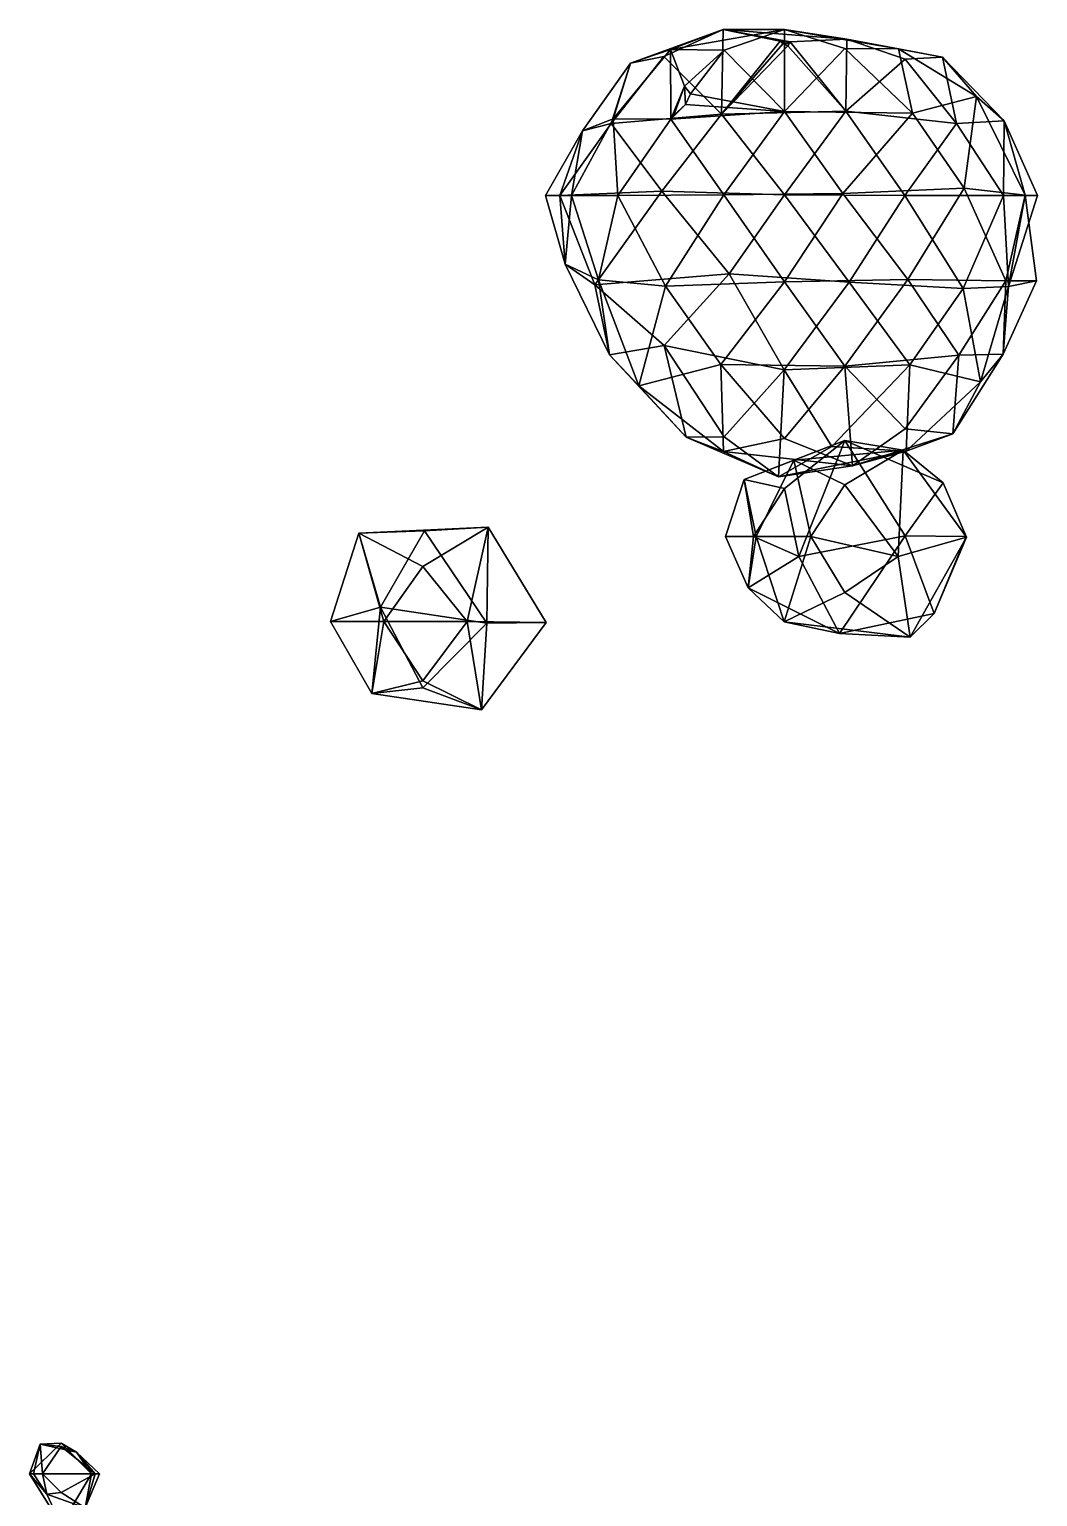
# Model space of a CAD drawing. Extents: x 290095 to 295679, y 4553756 to 4561441.
# Drawn here: x 291866.7 to 292077.4, y 4554269.5 to 4554576.3 of the extents above; entities that cross this region are included whole.
import ezdxf

# ---------------------------------------------------------------- set-up
doc = ezdxf.new("R2010")
doc.units = 0
doc.layers.add('Au_ppm_Pref_-_0_5', color=7, linetype='CONTINUOUS')

msp = doc.modelspace()

# ---------------------------------------------------------------- linework, layer by layer
at = {"layer": 'Au_ppm_Pref_-_0_5'}
for points in [[(291992.31, 4554569.23, 1876.83), (292011.72, 4554576.24, 1876.74), (291999.3, 4554570.62, 1880.59)], [(292011.72, 4554576.24, 1876.74), (291992.31, 4554569.23, 1876.83), (292000.71, 4554572.06, 1871.92)], [(292011.72, 4554576.24, 1876.74), (292011.32, 4554558.56, 1882.68), (291999.3, 4554570.62, 1880.59)], [(292000.71, 4554572.06, 1871.92), (292024.49, 4554576.29, 1870.97), (292011.72, 4554576.24, 1876.74)], [(292024.49, 4554576.29, 1870.97), (292000.71, 4554572.06, 1871.92), (292011.9, 4554571.91, 1866.7)], [(292011.72, 4554576.24, 1876.74), (292023.63, 4554573.81, 1881.26), (292011.32, 4554558.56, 1882.68)], [(292011.32, 4554558.56, 1882.68), (292023.63, 4554573.81, 1881.26), (292024.18, 4554573.27, 1881.62)], [(292024.49, 4554576.29, 1870.97), (292037.55, 4554574.22, 1876.54), (292011.72, 4554576.24, 1876.74)], [(292023.63, 4554573.81, 1881.26), (292011.72, 4554576.24, 1876.74), (292025.68, 4554573.69, 1881.14)], [(292025.68, 4554573.69, 1881.14), (292011.72, 4554576.24, 1876.74), (292037.55, 4554574.22, 1876.54)], [(292024.49, 4554576.29, 1870.97), (292011.9, 4554571.91, 1866.7), (292024.48, 4554559.1, 1865.4)], [(292025.68, 4554573.69, 1881.14), (292025.47, 4554573.54, 1881.27), (292023.63, 4554573.81, 1881.26)], [(292023.63, 4554573.81, 1881.26), (292024.5, 4554573.22, 1881.62), (292024.18, 4554573.27, 1881.62)], [(292023.63, 4554573.81, 1881.26), (292025.47, 4554573.54, 1881.27), (292024.5, 4554573.22, 1881.62)], [(292024.48, 4554559.1, 1865.4), (292037.1, 4554572.3, 1866.56), (292024.49, 4554576.29, 1870.97)], [(292048.31, 4554572.25, 1871.86), (292037.55, 4554574.22, 1876.54), (292024.49, 4554576.29, 1870.97)], [(292048.31, 4554572.25, 1871.86), (292024.49, 4554576.29, 1870.97), (292037.1, 4554572.3, 1866.56)], [(292037.55, 4554574.22, 1876.54), (292037.33, 4554559.15, 1882.38), (292025.68, 4554573.69, 1881.14)], [(292037.33, 4554559.15, 1882.38), (292037.55, 4554574.22, 1876.54), (292049.7, 4554570.04, 1880.39)], [(292048.31, 4554572.25, 1871.86), (292057.55, 4554570.44, 1876.83), (292037.55, 4554574.22, 1876.54)], [(292037.55, 4554574.22, 1876.54), (292057.55, 4554570.44, 1876.83), (292049.7, 4554570.04, 1880.39)], [(292000.71, 4554572.06, 1871.92), (291988.68, 4554557.55, 1871.64), (292000.74, 4554557.54, 1866.22)], [(291992.31, 4554569.23, 1876.83), (291988.68, 4554557.55, 1871.64), (292000.71, 4554572.06, 1871.92)], [(292000.71, 4554572.06, 1871.92), (292000.74, 4554557.54, 1866.22), (292003.63, 4554564.38, 1867.57)], [(292000.71, 4554572.06, 1871.92), (292003.63, 4554564.38, 1867.57), (292011.9, 4554571.91, 1866.7)], [(292003.63, 4554564.38, 1867.57), (292004.84, 4554562.82, 1866.4), (292011.9, 4554571.91, 1866.7)], [(292011.9, 4554571.91, 1866.7), (292004.84, 4554562.82, 1866.4), (292024.48, 4554559.1, 1865.4)], [(292024.18, 4554573.27, 1881.62), (292025.2, 4554572.85, 1881.64), (292011.32, 4554558.56, 1882.68)], [(292025.2, 4554572.85, 1881.64), (292037.33, 4554559.15, 1882.38), (292011.32, 4554558.56, 1882.68)], [(292024.18, 4554573.27, 1881.62), (292024.5, 4554573.22, 1881.62), (292025.2, 4554572.85, 1881.64)], [(292024.48, 4554559.1, 1865.4), (292051.26, 4554558.79, 1866.35), (292037.1, 4554572.3, 1866.56)], [(292025.47, 4554573.54, 1881.27), (292025.2, 4554572.85, 1881.64), (292024.5, 4554573.22, 1881.62)], [(292025.47, 4554573.54, 1881.27), (292025.68, 4554573.69, 1881.14), (292025.2, 4554572.85, 1881.64)], [(292025.68, 4554573.69, 1881.14), (292037.33, 4554559.15, 1882.38), (292025.2, 4554572.85, 1881.64)], [(292048.31, 4554572.25, 1871.86), (292037.1, 4554572.3, 1866.56), (292051.26, 4554558.79, 1866.35)], [(292048.31, 4554572.25, 1871.86), (292064.63, 4554562.27, 1871.03), (292057.55, 4554570.44, 1876.83)], [(292064.63, 4554562.27, 1871.03), (292048.31, 4554572.25, 1871.86), (292051.26, 4554558.79, 1866.35)], [(291988.31, 4554556.59, 1881.09), (291982.27, 4554555.1, 1876.83), (291992.31, 4554569.23, 1876.83)], [(291992.31, 4554569.23, 1876.83), (291982.27, 4554555.1, 1876.83), (291988.68, 4554557.55, 1871.64)], [(291988.31, 4554556.59, 1881.09), (291999.3, 4554570.62, 1880.59), (292011.32, 4554558.56, 1882.68)], [(291988.31, 4554556.59, 1881.09), (291992.31, 4554569.23, 1876.83), (291999.3, 4554570.62, 1880.59)], [(292037.33, 4554559.15, 1882.38), (292049.7, 4554570.04, 1880.39), (292060.44, 4554556.63, 1880.99)], [(292057.55, 4554570.44, 1876.83), (292060.44, 4554556.63, 1880.99), (292049.7, 4554570.04, 1880.39)], [(292057.55, 4554570.44, 1876.83), (292070.45, 4554557.19, 1876.83), (292060.44, 4554556.63, 1880.99)], [(292070.45, 4554557.19, 1876.83), (292057.55, 4554570.44, 1876.83), (292064.63, 4554562.27, 1871.03)], [(292003.63, 4554564.38, 1867.57), (292000.74, 4554557.54, 1866.22), (292001.38, 4554558.37, 1866.25)], [(292003.83, 4554560.56, 1866.29), (292003.63, 4554564.38, 1867.57), (292001.38, 4554558.37, 1866.25)], [(292004.84, 4554562.82, 1866.4), (292003.63, 4554564.38, 1867.57), (292003.83, 4554560.56, 1866.29)], [(292024.48, 4554559.1, 1865.4), (292004.84, 4554562.82, 1866.4), (292003.83, 4554560.56, 1866.29)], [(292062.03, 4554543.05, 1866.15), (292064.63, 4554562.27, 1871.03), (292051.26, 4554558.79, 1866.35)], [(292074.78, 4554541.59, 1870.9), (292064.63, 4554562.27, 1871.03), (292062.03, 4554543.05, 1866.15)], [(292074.78, 4554541.59, 1870.9), (292070.45, 4554557.19, 1876.83), (292064.63, 4554562.27, 1871.03)], [(292011.32, 4554558.56, 1882.68), (291998.84, 4554542.48, 1883.43), (291988.31, 4554556.59, 1881.09)], [(292024.5, 4554541.68, 1882.48), (291998.84, 4554542.48, 1883.43), (292011.32, 4554558.56, 1882.68)], [(292000.74, 4554557.54, 1866.22), (292003.83, 4554560.56, 1866.29), (292001.38, 4554558.37, 1866.25)], [(292003.83, 4554560.56, 1866.29), (292000.74, 4554557.54, 1866.22), (292024.48, 4554559.1, 1865.4)], [(292024.48, 4554559.1, 1865.4), (292000.74, 4554557.54, 1866.22), (292011.8, 4554541.68, 1865.24)], [(292037.33, 4554559.15, 1882.38), (292024.5, 4554541.68, 1882.48), (292011.32, 4554558.56, 1882.68)], [(292011.8, 4554541.68, 1865.24), (292036.7, 4554541.96, 1864.82), (292024.48, 4554559.1, 1865.4)], [(292024.48, 4554559.1, 1865.4), (292036.7, 4554541.96, 1864.82), (292051.26, 4554558.79, 1866.35)], [(292037.33, 4554559.15, 1882.38), (292049.64, 4554541.58, 1882.78), (292024.5, 4554541.68, 1882.48)], [(292051.26, 4554558.79, 1866.35), (292036.7, 4554541.96, 1864.82), (292062.03, 4554543.05, 1866.15)], [(292060.44, 4554556.63, 1880.99), (292049.64, 4554541.58, 1882.78), (292037.33, 4554559.15, 1882.38)], [(291988.31, 4554556.59, 1881.09), (291998.84, 4554542.48, 1883.43), (291977.53, 4554541.52, 1881.15)], [(291988.31, 4554556.59, 1881.09), (291977.53, 4554541.52, 1881.15), (291982.27, 4554555.1, 1876.83)], [(291988.68, 4554557.55, 1871.64), (291980.01, 4554541.52, 1872.27), (291989.67, 4554541.52, 1866.35)], [(291982.27, 4554555.1, 1876.83), (291980.01, 4554541.52, 1872.27), (291988.68, 4554557.55, 1871.64)], [(291988.68, 4554557.55, 1871.64), (291989.67, 4554541.52, 1866.35), (292000.74, 4554557.54, 1866.22)], [(292011.8, 4554541.68, 1865.24), (292000.74, 4554557.54, 1866.22), (291989.67, 4554541.52, 1866.35)], [(292070.27, 4554541.52, 1880.59), (292049.64, 4554541.58, 1882.78), (292060.44, 4554556.63, 1880.99)], [(292070.45, 4554557.19, 1876.83), (292070.27, 4554541.52, 1880.59), (292060.44, 4554556.63, 1880.99)], [(292070.45, 4554557.19, 1876.83), (292077.42, 4554541.52, 1876.83), (292070.27, 4554541.52, 1880.59)], [(292074.78, 4554541.59, 1870.9), (292077.42, 4554541.52, 1876.83), (292070.45, 4554557.19, 1876.83)], [(291977.53, 4554541.52, 1881.15), (291974.54, 4554541.52, 1876.83), (291982.27, 4554555.1, 1876.83)], [(291982.27, 4554555.1, 1876.83), (291974.54, 4554541.52, 1876.83), (291980.01, 4554541.52, 1872.27)], [(292050.26, 4554523.99, 1864.69), (292062.03, 4554543.05, 1866.15), (292036.7, 4554541.96, 1864.82)], [(292062.03, 4554543.05, 1866.15), (292050.26, 4554523.99, 1864.69), (292070.78, 4554523.7, 1866.89)], [(292074.78, 4554541.59, 1870.9), (292062.03, 4554543.05, 1866.15), (292070.78, 4554523.7, 1866.89)], [(291977.53, 4554541.52, 1881.15), (291978.67, 4554527.17, 1876.83), (291974.54, 4554541.52, 1876.83)], [(291974.54, 4554541.52, 1876.83), (291978.67, 4554527.17, 1876.83), (291980.01, 4554541.52, 1872.27)], [(291998.84, 4554542.48, 1883.43), (291984.85, 4554522.86, 1882.8), (291977.53, 4554541.52, 1881.15)], [(291977.53, 4554541.52, 1881.15), (291984.85, 4554522.86, 1882.8), (291978.67, 4554527.17, 1876.83)], [(291978.67, 4554527.17, 1876.83), (291985.62, 4554523.93, 1870.42), (291980.01, 4554541.52, 1872.27)], [(291980.01, 4554541.52, 1872.27), (291985.62, 4554523.93, 1870.42), (291989.67, 4554541.52, 1866.35)], [(291998.84, 4554542.48, 1883.43), (292012.91, 4554525.17, 1883.41), (291984.85, 4554522.86, 1882.8)], [(291989.67, 4554541.52, 1866.35), (291985.62, 4554523.93, 1870.42), (291999.63, 4554522.57, 1866.01)], [(292011.8, 4554541.68, 1865.24), (291989.67, 4554541.52, 1866.35), (291999.63, 4554522.57, 1866.01)], [(291998.84, 4554542.48, 1883.43), (292024.5, 4554541.68, 1882.48), (292012.91, 4554525.17, 1883.41)], [(292024.48, 4554523.52, 1865.38), (292011.8, 4554541.68, 1865.24), (291999.63, 4554522.57, 1866.01)], [(292024.48, 4554523.52, 1865.38), (292036.7, 4554541.96, 1864.82), (292011.8, 4554541.68, 1865.24)], [(292038.04, 4554523.45, 1883.03), (292012.91, 4554525.17, 1883.41), (292024.5, 4554541.68, 1882.48)], [(292036.7, 4554541.96, 1864.82), (292024.48, 4554523.52, 1865.38), (292050.26, 4554523.99, 1864.69)], [(292049.64, 4554541.58, 1882.78), (292038.04, 4554523.45, 1883.03), (292024.5, 4554541.68, 1882.48)], [(292049.64, 4554541.58, 1882.78), (292061.87, 4554522.13, 1881.13), (292038.04, 4554523.45, 1883.03)], [(292061.87, 4554522.13, 1881.13), (292049.64, 4554541.58, 1882.78), (292070.27, 4554541.52, 1880.59)], [(292061.87, 4554522.13, 1881.13), (292070.27, 4554541.52, 1880.59), (292071.34, 4554522.53, 1876.5)], [(292077.42, 4554541.52, 1876.83), (292071.34, 4554522.53, 1876.5), (292070.27, 4554541.52, 1880.59)], [(292074.78, 4554541.59, 1870.9), (292070.78, 4554523.7, 1866.89), (292077.18, 4554523.7, 1870.89)], [(292074.78, 4554541.59, 1870.9), (292077.18, 4554523.7, 1870.89), (292071.34, 4554522.53, 1876.5)], [(292074.78, 4554541.59, 1870.9), (292071.34, 4554522.53, 1876.5), (292077.42, 4554541.52, 1876.83)], [(291987.91, 4554508.25, 1875.86), (291985.62, 4554523.93, 1870.42), (291978.67, 4554527.17, 1876.83)], [(291978.67, 4554527.17, 1876.83), (291984.85, 4554522.86, 1882.8), (291987.91, 4554508.25, 1875.86)], [(291984.85, 4554522.86, 1882.8), (292012.91, 4554525.17, 1883.41), (291999.36, 4554510.16, 1882.62)], [(291999.36, 4554510.16, 1882.62), (292012.91, 4554525.17, 1883.41), (292024.47, 4554505.1, 1882.98)], [(292038.04, 4554523.45, 1883.03), (292024.47, 4554505.1, 1882.98), (292012.91, 4554525.17, 1883.41)], [(291987.91, 4554508.25, 1875.86), (291984.85, 4554522.86, 1882.8), (291999.36, 4554510.16, 1882.62)], [(291994.03, 4554501.74, 1869.46), (291985.62, 4554523.93, 1870.42), (291987.91, 4554508.25, 1875.86)], [(291999.63, 4554522.57, 1866.01), (291985.62, 4554523.93, 1870.42), (291994.03, 4554501.74, 1869.46)], [(292011.19, 4554506.21, 1865.71), (291999.63, 4554522.57, 1866.01), (291994.03, 4554501.74, 1869.46)], [(292024.48, 4554523.52, 1865.38), (291999.63, 4554522.57, 1866.01), (292011.19, 4554506.21, 1865.71)], [(292024.48, 4554523.52, 1865.38), (292011.19, 4554506.21, 1865.71), (292037.09, 4554505.88, 1864.95)], [(292038.04, 4554523.45, 1883.03), (292050.69, 4554506.15, 1882), (292024.47, 4554505.1, 1882.98)], [(292050.26, 4554523.99, 1864.69), (292024.48, 4554523.52, 1865.38), (292037.09, 4554505.88, 1864.95)], [(292037.09, 4554505.88, 1864.95), (292060.98, 4554508.16, 1866.33), (292050.26, 4554523.99, 1864.69)], [(292050.69, 4554506.15, 1882), (292038.04, 4554523.45, 1883.03), (292061.87, 4554522.13, 1881.13)], [(292070.78, 4554523.7, 1866.89), (292050.26, 4554523.99, 1864.69), (292060.98, 4554508.16, 1866.33)], [(292050.69, 4554506.15, 1882), (292061.87, 4554522.13, 1881.13), (292065.45, 4554502.58, 1876.56)], [(292060.98, 4554508.16, 1866.33), (292070.23, 4554508.37, 1870.89), (292070.78, 4554523.7, 1866.89)], [(292061.87, 4554522.13, 1881.13), (292071.34, 4554522.53, 1876.5), (292065.45, 4554502.58, 1876.56)], [(292070.23, 4554508.37, 1870.89), (292065.45, 4554502.58, 1876.56), (292071.34, 4554522.53, 1876.5)], [(292071.34, 4554522.53, 1876.5), (292077.18, 4554523.7, 1870.89), (292070.23, 4554508.37, 1870.89)], [(292070.78, 4554523.7, 1866.89), (292070.23, 4554508.37, 1870.89), (292077.18, 4554523.7, 1870.89)], [(291999.36, 4554510.16, 1882.62), (292003.98, 4554491.02, 1876.14), (291987.91, 4554508.25, 1875.86)], [(291999.36, 4554510.16, 1882.62), (292024.47, 4554505.1, 1882.98), (292011.9, 4554491.1, 1881.76)], [(291999.36, 4554510.16, 1882.62), (292011.9, 4554491.1, 1881.76), (292003.98, 4554491.02, 1876.14)], [(291994.03, 4554501.74, 1869.46), (291987.91, 4554508.25, 1875.86), (292003.98, 4554491.02, 1876.14)], [(292060.98, 4554508.16, 1866.33), (292037.09, 4554505.88, 1864.95), (292049.7, 4554492.74, 1866.51)], [(292049.7, 4554492.74, 1866.51), (292059.71, 4554491.72, 1870.89), (292060.98, 4554508.16, 1866.33)], [(292059.71, 4554491.72, 1870.89), (292065.45, 4554502.58, 1876.56), (292070.23, 4554508.37, 1870.89)], [(292060.98, 4554508.16, 1866.33), (292059.71, 4554491.72, 1870.89), (292070.23, 4554508.37, 1870.89)], [(292011.19, 4554506.21, 1865.71), (291994.03, 4554501.74, 1869.46), (292011.74, 4554487.99, 1870.8)], [(292024.5, 4554490.74, 1865.84), (292037.09, 4554505.88, 1864.95), (292011.19, 4554506.21, 1865.71)], [(292024.5, 4554490.74, 1865.84), (292011.19, 4554506.21, 1865.71), (292011.74, 4554487.99, 1870.8)], [(292024.47, 4554505.1, 1882.98), (292023.23, 4554482.73, 1877.48), (292011.9, 4554491.1, 1881.76)], [(292023.23, 4554482.73, 1877.48), (292024.47, 4554505.1, 1882.98), (292034.42, 4554489.03, 1881.18)], [(292050.69, 4554506.15, 1882), (292034.42, 4554489.03, 1881.18), (292024.47, 4554505.1, 1882.98)], [(292037.09, 4554505.88, 1864.95), (292024.5, 4554490.74, 1865.84), (292038.71, 4554484.99, 1870.22)], [(292050.69, 4554506.15, 1882), (292049.92, 4554488.1, 1877.07), (292034.42, 4554489.03, 1881.18)], [(292037.09, 4554505.88, 1864.95), (292038.71, 4554484.99, 1870.22), (292049.7, 4554492.74, 1866.51)], [(292050.69, 4554506.15, 1882), (292065.45, 4554502.58, 1876.56), (292049.92, 4554488.1, 1877.07)], [(291994.03, 4554501.74, 1869.46), (292003.98, 4554491.02, 1876.14), (292011.74, 4554487.99, 1870.8)], [(292049.92, 4554488.1, 1877.07), (292065.45, 4554502.58, 1876.56), (292059.71, 4554491.72, 1870.89)], [(292003.98, 4554491.02, 1876.14), (292011.9, 4554491.1, 1881.76), (292023.23, 4554482.73, 1877.48)], [(292023.23, 4554482.73, 1877.48), (292011.74, 4554487.99, 1870.8), (292003.98, 4554491.02, 1876.14)], [(292049.7, 4554492.74, 1866.51), (292038.71, 4554484.99, 1870.22), (292059.71, 4554491.72, 1870.89)], [(292049.92, 4554488.1, 1877.07), (292059.71, 4554491.72, 1870.89), (292038.71, 4554484.99, 1870.22)], [(292024.5, 4554490.74, 1865.84), (292011.74, 4554487.99, 1870.8), (292038.71, 4554484.99, 1870.22)], [(292038.71, 4554484.99, 1870.22), (292011.74, 4554487.99, 1870.8), (292023.23, 4554482.73, 1877.48)], [(292026.49, 4554486.23, 1911.55), (292016.08, 4554482.16, 1906.52), (292037.15, 4554490.31, 1905.96)], [(292024.5, 4554480.28, 1903.18), (292037.15, 4554490.31, 1905.96), (292016.08, 4554482.16, 1906.52)], [(292034.42, 4554489.03, 1881.18), (292049.92, 4554488.1, 1877.07), (292023.23, 4554482.73, 1877.48)], [(292049.92, 4554488.1, 1877.07), (292038.71, 4554484.99, 1870.22), (292023.23, 4554482.73, 1877.48)], [(292027.48, 4554466.06, 1903.72), (292037.15, 4554490.31, 1905.96), (292024.5, 4554480.28, 1903.18)], [(292037.15, 4554490.31, 1905.96), (292049.28, 4554488.27, 1912.62), (292026.49, 4554486.23, 1911.55)], [(292026.49, 4554486.23, 1911.55), (292049.28, 4554488.27, 1912.62), (292037.1, 4554481.02, 1916.06)], [(292049.76, 4554470.37, 1904.12), (292037.15, 4554490.31, 1905.96), (292027.48, 4554466.06, 1903.72)], [(292048.25, 4554466.03, 1916.31), (292037.1, 4554481.02, 1916.06), (292049.28, 4554488.27, 1912.62)], [(292049.28, 4554488.27, 1912.62), (292037.15, 4554490.31, 1905.96), (292057.64, 4554481.48, 1906.52)], [(292057.64, 4554481.48, 1906.52), (292037.15, 4554490.31, 1905.96), (292049.76, 4554470.37, 1904.12)], [(292049.28, 4554488.27, 1912.62), (292062.56, 4554470.11, 1912.48), (292048.25, 4554466.03, 1916.31)], [(292049.28, 4554488.27, 1912.62), (292057.64, 4554481.48, 1906.52), (292062.56, 4554470.11, 1912.48)], [(292026.49, 4554486.23, 1911.55), (292018.62, 4554470.24, 1911.44), (292016.08, 4554482.16, 1906.52)], [(292018.62, 4554470.24, 1911.44), (292026.49, 4554486.23, 1911.55), (292030.03, 4554470.24, 1915.8)], [(292026.49, 4554486.23, 1911.55), (292037.1, 4554481.02, 1916.06), (292030.03, 4554470.24, 1915.8)], [(292018.62, 4554470.24, 1911.44), (292012.19, 4554470.24, 1906.52), (292016.08, 4554482.16, 1906.52)], [(292016.08, 4554482.16, 1906.52), (292012.19, 4554470.24, 1906.52), (292018, 4554470.24, 1903.46)], [(292016.08, 4554482.16, 1906.52), (292018, 4554470.24, 1903.46), (292024.5, 4554480.28, 1903.18)], [(292027.48, 4554466.06, 1903.72), (292024.5, 4554480.28, 1903.18), (292018, 4554470.24, 1903.46)], [(292048.25, 4554466.03, 1916.31), (292030.03, 4554470.24, 1915.8), (292037.1, 4554481.02, 1916.06)], [(292057.64, 4554481.48, 1906.52), (292049.76, 4554470.37, 1904.12), (292062.45, 4554470.24, 1906.52)], [(292062.45, 4554470.24, 1906.52), (292062.56, 4554470.11, 1912.48), (292057.64, 4554481.48, 1906.52)], [(291940.1, 4554455.48, 1894.17), (291929.64, 4554452.43, 1888.71), (291935.55, 4554470.96, 1888.55)], [(291940.79, 4554452.43, 1884.88), (291935.55, 4554470.96, 1888.55), (291929.64, 4554452.43, 1888.71)], [(291962.54, 4554472.18, 1888.53), (291949.23, 4554471.43, 1894.67), (291935.55, 4554470.96, 1888.55)], [(291962.54, 4554472.18, 1888.53), (291935.55, 4554470.96, 1888.55), (291948.91, 4554463.94, 1884.87)], [(291935.55, 4554470.96, 1888.55), (291949.23, 4554471.43, 1894.67), (291940.1, 4554455.48, 1894.17)], [(291948.91, 4554463.94, 1884.87), (291935.55, 4554470.96, 1888.55), (291940.79, 4554452.43, 1884.88)], [(291949.23, 4554471.43, 1894.67), (291962.26, 4554452.12, 1894.87), (291940.1, 4554455.48, 1894.17)], [(291958.21, 4554452.43, 1884.32), (291962.54, 4554472.18, 1888.53), (291948.91, 4554463.94, 1884.87)], [(291962.54, 4554472.18, 1888.53), (291962.26, 4554452.12, 1894.87), (291949.23, 4554471.43, 1894.67)], [(291962.54, 4554472.18, 1888.53), (291958.21, 4554452.43, 1884.32), (291974.71, 4554452.25, 1888.63)], [(291962.54, 4554472.18, 1888.53), (291974.71, 4554452.25, 1888.63), (291962.26, 4554452.12, 1894.87)], [(292018.62, 4554470.24, 1911.44), (292016.89, 4554459.48, 1906.52), (292012.19, 4554470.24, 1906.52)], [(292012.19, 4554470.24, 1906.52), (292016.89, 4554459.48, 1906.52), (292018, 4554470.24, 1903.46)], [(292018.62, 4554470.24, 1911.44), (292024.45, 4554452.4, 1912.49), (292016.89, 4554459.48, 1906.52)], [(292016.89, 4554459.48, 1906.52), (292027.48, 4554466.06, 1903.72), (292018, 4554470.24, 1903.46)], [(292018.62, 4554470.24, 1911.44), (292030.03, 4554470.24, 1915.8), (292024.45, 4554452.4, 1912.49)], [(292030.03, 4554470.24, 1915.8), (292037.1, 4554458.51, 1916.37), (292024.45, 4554452.4, 1912.49)], [(292036, 4554449.96, 1906.02), (292049.76, 4554470.37, 1904.12), (292027.48, 4554466.06, 1903.72)], [(292048.25, 4554466.03, 1916.31), (292037.1, 4554458.51, 1916.37), (292030.03, 4554470.24, 1915.8)], [(292049.76, 4554470.37, 1904.12), (292036, 4554449.96, 1906.02), (292055.81, 4554454.15, 1907.47)], [(292048.25, 4554466.03, 1916.31), (292062.56, 4554470.11, 1912.48), (292050.76, 4554449.21, 1913.05)], [(292055.81, 4554454.15, 1907.47), (292062.45, 4554470.24, 1906.52), (292049.76, 4554470.37, 1904.12)], [(292055.81, 4554454.15, 1907.47), (292050.76, 4554449.21, 1913.05), (292062.56, 4554470.11, 1912.48)], [(292055.81, 4554454.15, 1907.47), (292062.56, 4554470.11, 1912.48), (292062.45, 4554470.24, 1906.52)], [(291948.91, 4554463.94, 1884.87), (291940.79, 4554452.43, 1884.88), (291958.21, 4554452.43, 1884.32)], [(292027.48, 4554466.06, 1903.72), (292016.89, 4554459.48, 1906.52), (292036, 4554449.96, 1906.02)], [(292048.25, 4554466.03, 1916.31), (292050.76, 4554449.21, 1913.05), (292037.1, 4554458.51, 1916.37)], [(292024.45, 4554452.4, 1912.49), (292036, 4554449.96, 1906.02), (292016.89, 4554459.48, 1906.52)], [(292037.1, 4554458.51, 1916.37), (292050.76, 4554449.21, 1913.05), (292024.45, 4554452.4, 1912.49)], [(291940.1, 4554455.48, 1894.17), (291938.27, 4554437.38, 1888.71), (291929.64, 4554452.43, 1888.71)], [(291940.1, 4554455.48, 1894.17), (291948.91, 4554438.62, 1893.31), (291938.27, 4554437.38, 1888.71)], [(291940.1, 4554455.48, 1894.17), (291962.26, 4554452.12, 1894.87), (291948.91, 4554438.62, 1893.31)], [(292036, 4554449.96, 1906.02), (292050.76, 4554449.21, 1913.05), (292055.81, 4554454.15, 1907.47)], [(291929.64, 4554452.43, 1888.71), (291938.27, 4554437.38, 1888.71), (291940.79, 4554452.43, 1884.88)], [(291948.91, 4554440.09, 1884.59), (291940.79, 4554452.43, 1884.88), (291938.27, 4554437.38, 1888.71)], [(291948.91, 4554440.09, 1884.59), (291958.21, 4554452.43, 1884.32), (291940.79, 4554452.43, 1884.88)], [(291948.91, 4554440.09, 1884.59), (291961.16, 4554433.98, 1888.53), (291958.21, 4554452.43, 1884.32)], [(291962.26, 4554452.12, 1894.87), (291961.16, 4554433.98, 1888.53), (291948.91, 4554438.62, 1893.31)], [(291958.21, 4554452.43, 1884.32), (291961.16, 4554433.98, 1888.53), (291974.71, 4554452.25, 1888.63)], [(291962.26, 4554452.12, 1894.87), (291974.71, 4554452.25, 1888.63), (291961.16, 4554433.98, 1888.53)], [(292050.76, 4554449.21, 1913.05), (292036, 4554449.96, 1906.02), (292024.45, 4554452.4, 1912.49)], [(291948.91, 4554440.09, 1884.59), (291938.27, 4554437.38, 1888.71), (291961.16, 4554433.98, 1888.53)], [(291938.27, 4554437.38, 1888.71), (291948.91, 4554438.62, 1893.31), (291961.16, 4554433.98, 1888.53)], [(291866.67, 4554274.25, 1873.7), (291879.67, 4554274.25, 1873.83), (291873.31, 4554280.65, 1874.69)], [(291866.67, 4554274.25, 1873.7), (291873.31, 4554280.65, 1874.69), (291868.92, 4554280.45, 1876.83)], [(291866.67, 4554274.25, 1873.7), (291868.92, 4554280.45, 1876.83), (291867.55, 4554274.25, 1876.83)], [(291867.55, 4554274.25, 1876.83), (291868.92, 4554280.45, 1876.83), (291869.39, 4554274.25, 1878.68)], [(291876.52, 4554278.79, 1876.83), (291868.92, 4554280.45, 1876.83), (291873.31, 4554280.65, 1874.69)], [(291868.92, 4554280.45, 1876.83), (291873.31, 4554279.94, 1878.72), (291869.39, 4554274.25, 1878.68)], [(291868.92, 4554280.45, 1876.83), (291876.52, 4554278.79, 1876.83), (291873.31, 4554279.94, 1878.72)], [(291880.4, 4554274.25, 1880.17), (291869.39, 4554274.25, 1878.68), (291873.31, 4554279.94, 1878.72)], [(291876.52, 4554278.79, 1876.83), (291873.31, 4554280.65, 1874.69), (291879.67, 4554274.25, 1873.83)], [(291880.4, 4554274.25, 1880.17), (291873.31, 4554279.94, 1878.72), (291876.52, 4554278.79, 1876.83)], [(291880.4, 4554274.25, 1880.17), (291876.52, 4554278.79, 1876.83), (291881.35, 4554274.25, 1876.83)], [(291881.35, 4554274.25, 1876.83), (291876.52, 4554278.79, 1876.83), (291879.67, 4554274.25, 1873.83)], [(291866.67, 4554274.25, 1873.7), (291870.32, 4554270.01, 1876.83), (291873.31, 4554263.55, 1873.26)], [(291866.67, 4554274.25, 1873.7), (291873.31, 4554263.55, 1873.26), (291879.67, 4554274.25, 1873.83)], [(291866.67, 4554274.25, 1873.7), (291867.55, 4554274.25, 1876.83), (291870.32, 4554270.01, 1876.83)], [(291870.32, 4554270.01, 1876.83), (291867.55, 4554274.25, 1876.83), (291869.39, 4554274.25, 1878.68)], [(291880.4, 4554274.25, 1880.17), (291873.31, 4554270.29, 1878.15), (291869.39, 4554274.25, 1878.68)], [(291870.32, 4554270.01, 1876.83), (291869.39, 4554274.25, 1878.68), (291873.31, 4554270.29, 1878.15)], [(291880.4, 4554274.25, 1880.17), (291878.37, 4554267.1, 1876.83), (291873.31, 4554270.29, 1878.15)], [(291878.37, 4554267.1, 1876.83), (291879.67, 4554274.25, 1873.83), (291873.31, 4554263.55, 1873.26)], [(291880.4, 4554274.25, 1880.17), (291881.35, 4554274.25, 1876.83), (291878.37, 4554267.1, 1876.83)], [(291878.37, 4554267.1, 1876.83), (291881.35, 4554274.25, 1876.83), (291879.67, 4554274.25, 1873.83)], [(291878.37, 4554267.1, 1876.83), (291870.32, 4554270.01, 1876.83), (291873.31, 4554270.29, 1878.15)], [(291870.32, 4554270.01, 1876.83), (291878.37, 4554267.1, 1876.83), (291873.31, 4554263.55, 1873.26)]]:
    msp.add_3dface(points, dxfattribs=at)

doc.saveas('drawing.dxf')
